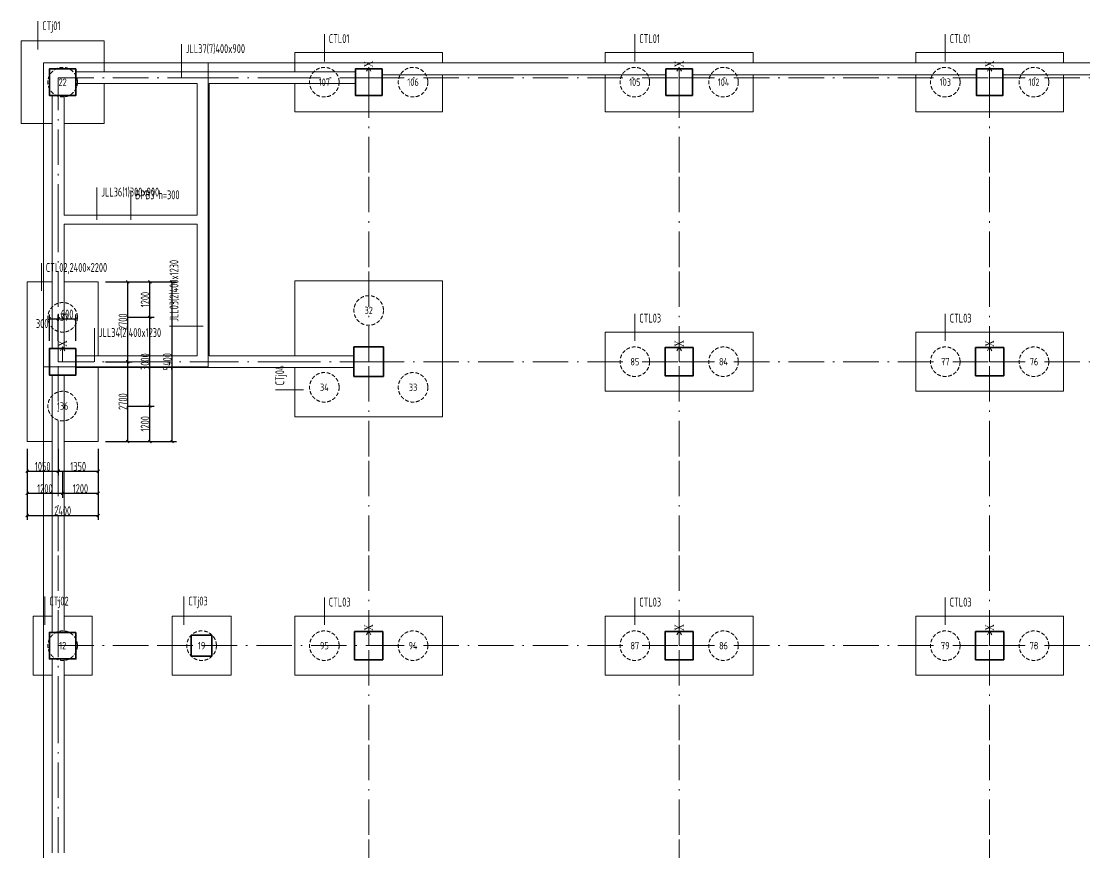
# Model space of a CAD drawing. Header units: millimetres. Extents: x -865 to 70685, y -24438 to 83753.
# Drawn here: x -865 to 35100, y 55644 to 83753 of the extents above; entities that cross this region are included whole.
import ezdxf
from ezdxf.enums import TextEntityAlignment as Align

# ---------------------------------------------------------------- set-up
doc = ezdxf.new("R2010")
doc.units = ezdxf.units.MM
doc.header["$MEASUREMENT"] = 0
doc.linetypes.add('点划线', pattern=[1850, 1200, -300, 50, -300])
doc.linetypes.add('短虚线', pattern=[187.5, 125, -62.5])
for name, color, linetype, lineweight in [('基础构件标注', 3, 'Continuous', 18), ('基础梁集中标注', 2, 'Continuous', 18), ('基础集中标注', 7, 'Continuous', 18), ('承台基础', 23, 'Continuous', 18), ('承台集中标注', 7, 'Continuous', 18), ('拉梁', 7, 'Continuous', 18), ('桩', 6, 'Continuous', 18), ('砼柱', 2, 'Continuous', 35), ('筏板基础', 7, 'Continuous', 18), ('网格', 9, '点划线', 18), ('轴线', 9, '点划线', 18)]:
    doc.layers.add(name, color=color, linetype=linetype, lineweight=lineweight)
doc.styles.add('样式 1', font='yjkeng.shx', dxfattribs={"width": 0.7, "height": 300, "bigfont": 'yjkchn.shx'})
doc.styles.add('样式 6', font='', dxfattribs={"width": 0.7, "height": 500})
doc.styles.add('盈建科标注', font='yjkeng.shx', dxfattribs={"width": 0.7, "height": 300, "bigfont": 'yjkchn.shx'})
doc.styles.get('样式 6').set_extended_font_data('Times New Roman')
doc.dimstyles.new('盈建科结构', dxfattribs={"dimscale": 100, "dimtxt": 3, "dimasz": 1, "dimexe": 1.5, "dimexo": 1.5, "dimgap": 1, "dimtad": 1, "dimdec": 0, "dimzin": 0, "dimdsep": 46, "dimtxsty": '盈建科标注', "dimblk": 'ARCHTICK', "dimcen": 0.09, "dimclrt": 7, "dimadec": 0, "dimazin": 0, "dimtfac": 1, "dimtdec": 4, "dimtix": 1, "dimtmove": 2, "dimatfit": 3, "dimfxl": 1, "dimtolj": 1, "dimtzin": 0, "dimarcsym": 0})

# ---------------------------------------------------------------- blocks, each defined once
blk = doc.blocks.new('_ArchTick')
at = {"color": 0, "const_width": 0.35}
blk.add_lwpolyline([(-0.5, -0.5), (0.5, 0.5)], dxfattribs=at)
blk = doc.blocks.new('*D88')
at = {"layer": 'Defpoints', "color": 0}
for p in [(1735, 72244), (2735, 72244), (1735, 69544)]:
    blk.add_point(p, dxfattribs=at)
at = {"layer": '基础构件标注', "color": 0, "lineweight": -2}
for p, q in [((1985, 72244), (2885, 72244)), ((2735, 69544), (2735, 72244)), ((1985, 69544), (2885, 69544))]:
    blk.add_line(p, q, dxfattribs=at)
at = {"layer": '基础构件标注', "color": 0, "lineweight": -2, "xscale": 100, "yscale": 100, "zscale": 100}
for p, rotation in [((2735, 72244), 90.00000250447816), ((2735, 69544), 270.0000025044782)]:
    blk.add_blockref('_ArchTick', p, dxfattribs=dict(at, rotation=rotation))
at = {"layer": '基础构件标注', "color": 7, "lineweight": 18, "insert": (2575, 70894), "char_height": 300, "attachment_point": 5, "rotation": 90, "style": '盈建科标注'}
blk.add_mtext('\\A1;2700', dxfattribs=at)
blk = doc.blocks.new('*D89')
at = {"layer": 'Defpoints', "color": 0}
for p in [(1735, 74944), (2735, 74944), (1735, 72244)]:
    blk.add_point(p, dxfattribs=at)
at = {"layer": '基础构件标注', "color": 0, "lineweight": -2}
for p, q in [((1985, 74944), (2885, 74944)), ((2735, 72244), (2735, 74944)), ((1985, 72244), (2885, 72244))]:
    blk.add_line(p, q, dxfattribs=at)
at = {"layer": '基础构件标注', "color": 0, "lineweight": -2, "xscale": 100, "yscale": 100, "zscale": 100}
for p, rotation in [((2735, 74944), 90.00000250447816), ((2735, 72244), 270.0000025044782)]:
    blk.add_blockref('_ArchTick', p, dxfattribs=dict(at, rotation=rotation))
at = {"layer": '基础构件标注', "color": 7, "lineweight": 18, "insert": (2575, 73594), "char_height": 300, "attachment_point": 5, "rotation": 90, "style": '盈建科标注'}
blk.add_mtext('\\A1;2700', dxfattribs=at)
blk = doc.blocks.new('*D90')
at = {"layer": 'Defpoints', "color": 0}
for p in [(2735, 70744), (3485, 70744), (2735, 69544)]:
    blk.add_point(p, dxfattribs=at)
at = {"layer": '基础构件标注', "color": 0, "lineweight": -2}
for p, q in [((2735, 70744), (3635, 70744)), ((3485, 69544), (3485, 70744)), ((2735, 69544), (3635, 69544))]:
    blk.add_line(p, q, dxfattribs=at)
at = {"layer": '基础构件标注', "color": 0, "lineweight": -2, "xscale": 100, "yscale": 100, "zscale": 100}
for p, rotation in [((3485, 70744), 90.00000250447819), ((3485, 69544), 270.0000025044782)]:
    blk.add_blockref('_ArchTick', p, dxfattribs=dict(at, rotation=rotation))
at = {"layer": '基础构件标注', "color": 7, "lineweight": 18, "insert": (3325, 70144), "char_height": 300, "attachment_point": 5, "rotation": 90, "style": '盈建科标注'}
blk.add_mtext('\\A1;1200', dxfattribs=at)
blk = doc.blocks.new('*D91')
at = {"layer": 'Defpoints', "color": 0}
for p in [(2735, 73744), (3485, 73744), (2735, 70744)]:
    blk.add_point(p, dxfattribs=at)
at = {"layer": '基础构件标注', "color": 0, "lineweight": -2}
for p, q in [((2735, 73744), (3635, 73744)), ((3485, 70744), (3485, 73744)), ((2735, 70744), (3635, 70744))]:
    blk.add_line(p, q, dxfattribs=at)
at = {"layer": '基础构件标注', "color": 0, "lineweight": -2, "xscale": 100, "yscale": 100, "zscale": 100}
for p, rotation in [((3485, 73744), 90.00000250447816), ((3485, 70744), 270.0000025044782)]:
    blk.add_blockref('_ArchTick', p, dxfattribs=dict(at, rotation=rotation))
at = {"layer": '基础构件标注', "color": 7, "lineweight": 18, "insert": (3325, 72244), "char_height": 300, "attachment_point": 5, "rotation": 90, "style": '盈建科标注'}
blk.add_mtext('\\A1;3000', dxfattribs=at)
blk = doc.blocks.new('*D92')
at = {"layer": 'Defpoints', "color": 0}
for p in [(2735, 74944), (3485, 74944), (2735, 73744)]:
    blk.add_point(p, dxfattribs=at)
at = {"layer": '基础构件标注', "color": 0, "lineweight": -2}
for p, q in [((2735, 74944), (3635, 74944)), ((3485, 73744), (3485, 74944)), ((2735, 73744), (3635, 73744))]:
    blk.add_line(p, q, dxfattribs=at)
at = {"layer": '基础构件标注', "color": 0, "lineweight": -2, "xscale": 100, "yscale": 100, "zscale": 100}
for p, rotation in [((3485, 74944), 90.00000250447816), ((3485, 73744), 270.0000025044782)]:
    blk.add_blockref('_ArchTick', p, dxfattribs=dict(at, rotation=rotation))
at = {"layer": '基础构件标注', "color": 7, "lineweight": 18, "insert": (3325, 74344), "char_height": 300, "attachment_point": 5, "rotation": 90, "style": '盈建科标注'}
blk.add_mtext('\\A1;1200', dxfattribs=at)
blk = doc.blocks.new('*D93')
at = {"layer": 'Defpoints', "color": 0}
for p in [(1735, 74944), (4235, 74944), (1735, 69544)]:
    blk.add_point(p, dxfattribs=at)
at = {"layer": '基础构件标注', "color": 0, "lineweight": -2}
for p, q in [((1985, 74944), (4385, 74944)), ((4235, 69544), (4235, 74944)), ((1985, 69544), (4385, 69544))]:
    blk.add_line(p, q, dxfattribs=at)
at = {"layer": '基础构件标注', "color": 0, "lineweight": -2, "xscale": 100, "yscale": 100, "zscale": 100}
for p, rotation in [((4235, 74944), 90.00000250447816), ((4235, 69544), 270.0000025044782)]:
    blk.add_blockref('_ArchTick', p, dxfattribs=dict(at, rotation=rotation))
at = {"layer": '基础构件标注', "color": 7, "lineweight": 18, "insert": (4075, 72244), "char_height": 300, "attachment_point": 5, "rotation": 90, "style": '盈建科标注'}
blk.add_mtext('\\A1;5400', dxfattribs=at)
blk = doc.blocks.new('*D94')
at = {"layer": 'Defpoints', "color": 0}
for p in [(-665, 69544), (385, 69544), (385, 68544)]:
    blk.add_point(p, dxfattribs=at)
at = {"layer": '基础构件标注', "color": 0, "lineweight": -2}
for p, q in [((-665, 69294), (-665, 68394)), ((385, 69294), (385, 68394)), ((-665, 68544), (385, 68544))]:
    blk.add_line(p, q, dxfattribs=at)
at = {"layer": '基础构件标注', "color": 0, "lineweight": -2, "xscale": 100, "yscale": 100, "zscale": 100}
for p, rotation in [((-665, 68544), 180.0000025044781), ((385, 68544), 2.504478131400885e-06)]:
    blk.add_blockref('_ArchTick', p, dxfattribs=dict(at, rotation=rotation))
at = {"layer": '基础构件标注', "color": 7, "lineweight": 18, "insert": (-140, 68704), "char_height": 300, "attachment_point": 5, "rotation": 0, "style": '盈建科标注'}
blk.add_mtext('\\A1;1050', dxfattribs=at)
blk = doc.blocks.new('*D95')
at = {"layer": 'Defpoints', "color": 0}
for p in [(385, 69544), (1735, 69544), (1735, 68544)]:
    blk.add_point(p, dxfattribs=at)
at = {"layer": '基础构件标注', "color": 0, "lineweight": -2}
for p, q in [((385, 69294), (385, 68394)), ((1735, 69294), (1735, 68394)), ((385, 68544), (1735, 68544))]:
    blk.add_line(p, q, dxfattribs=at)
at = {"layer": '基础构件标注', "color": 0, "lineweight": -2, "xscale": 100, "yscale": 100, "zscale": 100}
for p, rotation in [((385, 68544), 180.000002504478), ((1735, 68544), 2.504478043171946e-06)]:
    blk.add_blockref('_ArchTick', p, dxfattribs=dict(at, rotation=rotation))
at = {"layer": '基础构件标注', "color": 7, "lineweight": 18, "insert": (1060, 68704), "char_height": 300, "attachment_point": 5, "rotation": 0, "style": '盈建科标注'}
blk.add_mtext('\\A1;1350', dxfattribs=at)
blk = doc.blocks.new('*D96')
at = {"layer": 'Defpoints', "color": 0}
for p in [(-665, 68544), (535, 68544), (535, 67794)]:
    blk.add_point(p, dxfattribs=at)
at = {"layer": '基础构件标注', "color": 0, "lineweight": -2}
for p, q in [((-665, 68544), (-665, 67644)), ((535, 68544), (535, 67644)), ((-665, 67794), (535, 67794))]:
    blk.add_line(p, q, dxfattribs=at)
at = {"layer": '基础构件标注', "color": 0, "lineweight": -2, "xscale": 100, "yscale": 100, "zscale": 100}
for p, rotation in [((-665, 67794), 180.0000025044784), ((535, 67794), 2.504478420288694e-06)]:
    blk.add_blockref('_ArchTick', p, dxfattribs=dict(at, rotation=rotation))
at = {"layer": '基础构件标注', "color": 7, "lineweight": 18, "insert": (-65, 67954), "char_height": 300, "attachment_point": 5, "rotation": 0, "style": '盈建科标注'}
blk.add_mtext('\\A1;1200', dxfattribs=at)
blk = doc.blocks.new('*D97')
at = {"layer": 'Defpoints', "color": 0}
for p in [(535, 68544), (1735, 68544), (1735, 67794)]:
    blk.add_point(p, dxfattribs=at)
at = {"layer": '基础构件标注', "color": 0, "lineweight": -2}
for p, q in [((535, 68544), (535, 67644)), ((1735, 68544), (1735, 67644)), ((535, 67794), (1735, 67794))]:
    blk.add_line(p, q, dxfattribs=at)
at = {"layer": '基础构件标注', "color": 0, "lineweight": -2, "xscale": 100, "yscale": 100, "zscale": 100}
for p, rotation in [((535, 67794), 180.0000025044777), ((1735, 67794), 2.504477743255516e-06)]:
    blk.add_blockref('_ArchTick', p, dxfattribs=dict(at, rotation=rotation))
at = {"layer": '基础构件标注', "color": 7, "lineweight": 18, "insert": (1135, 67954), "char_height": 300, "attachment_point": 5, "rotation": 0, "style": '盈建科标注'}
blk.add_mtext('\\A1;1200', dxfattribs=at)
blk = doc.blocks.new('*D98')
at = {"layer": 'Defpoints', "color": 0}
for p in [(-665, 69544), (1735, 69544), (1735, 67044)]:
    blk.add_point(p, dxfattribs=at)
at = {"layer": '基础构件标注', "color": 0, "lineweight": -2}
for p, q in [((-665, 69294), (-665, 66894)), ((1735, 69294), (1735, 66894)), ((-665, 67044), (1735, 67044))]:
    blk.add_line(p, q, dxfattribs=at)
at = {"layer": '基础构件标注', "color": 0, "lineweight": -2, "xscale": 100, "yscale": 100, "zscale": 100}
for p, rotation in [((-665, 67044), 180.0000025044781), ((1735, 67044), 2.504478081772106e-06)]:
    blk.add_blockref('_ArchTick', p, dxfattribs=dict(at, rotation=rotation))
at = {"layer": '基础构件标注', "color": 7, "lineweight": 18, "insert": (535, 67204), "char_height": 300, "attachment_point": 5, "rotation": 0, "style": '盈建科标注'}
blk.add_mtext('\\A1;2400', dxfattribs=at)
blk = doc.blocks.new('*D99')
at = {"layer": 'Defpoints', "color": 0}
for p in [(385, 73694), (85, 72694), (385, 72694)]:
    blk.add_point(p, dxfattribs=at)
at = {"layer": '基础构件标注', "color": 0, "lineweight": -2}
for p, q in [((85, 72944), (85, 73844)), ((385, 72944), (385, 73844)), ((85, 73694), (385, 73694))]:
    blk.add_line(p, q, dxfattribs=at)
at = {"layer": '基础构件标注', "color": 0, "lineweight": -2, "xscale": 100, "yscale": 100, "zscale": 100, "rotation": 180}
blk.add_blockref('_ArchTick', (85, 73694), dxfattribs=at)
at = {"layer": '基础构件标注', "color": 0, "lineweight": -2, "xscale": 100, "yscale": 100, "zscale": 100}
blk.add_blockref('_ArchTick', (385, 73694), dxfattribs=at)
at = {"layer": '基础构件标注', "color": 7, "lineweight": 18, "insert": (-158, 73534), "char_height": 300, "attachment_point": 5, "style": '盈建科标注'}
blk.add_mtext('\\A1;300', dxfattribs=at)
blk = doc.blocks.new('*D100')
at = {"layer": 'Defpoints', "color": 0}
for p in [(984.984, 73693.97), (384.984, 72693.97), (984.984, 72693.97)]:
    blk.add_point(p, dxfattribs=at)
at = {"layer": '基础构件标注', "color": 0, "lineweight": -2}
for p, q in [((384.984, 72943.97), (384.984, 73843.97)), ((984.984, 72943.97), (984.984, 73843.97)), ((384.984, 73693.97), (984.984, 73693.97))]:
    blk.add_line(p, q, dxfattribs=at)
at = {"layer": '基础构件标注', "color": 0, "lineweight": -2, "xscale": 100, "yscale": 100, "zscale": 100, "rotation": 180}
blk.add_blockref('_ArchTick', (384.984, 73693.97), dxfattribs=at)
at = {"layer": '基础构件标注', "color": 0, "lineweight": -2, "xscale": 100, "yscale": 100, "zscale": 100}
blk.add_blockref('_ArchTick', (984.984, 73693.97), dxfattribs=at)
at = {"layer": '基础构件标注', "color": 7, "lineweight": 18, "insert": (684.984, 73853.97), "char_height": 300, "attachment_point": 5, "style": '盈建科标注'}
blk.add_mtext('\\A1;600', dxfattribs=at)

msp = doc.modelspace()

# ---------------------------------------------------------------- linework, layer by layer
at = {"layer": '基础梁集中标注', "lineweight": 18}
for p, q in [((4550.9, 81844), (4550.9, 82978.6)), ((1692.1, 77044), (1692.1, 78128.6)), ((1611.3, 72244), (1611.3, 73378.6)), ((5285, 73445.3), (4150.4, 73445.3))]:
    msp.add_line(p, q, dxfattribs=at)
at = {"layer": '基础集中标注', "lineweight": 18}
msp.add_line((2835, 77044), (2835, 78036.3), dxfattribs=at)
at = {"layer": '承台基础', "lineweight": 18}
for p, q in [((1935, 83094), (-865, 83094)), ((-865, 83094), (-865, 80294)), ((1935, 82044), (1935, 83094)), ((13385, 82694), (8385, 82694)), ((8385, 82694), (8385, 82044)), ((13385, 82344), (13385, 82694)), ((23885, 82694), (18885, 82694)), ((18885, 82694), (18885, 82344)), ((23885, 82344), (23885, 82694)), ((34385, 82694), (29385, 82694)), ((29385, 82694), (29385, 82344)), ((34385, 82344), (34385, 82694)), ((1935, 80294), (1935, 81644)), ((8385, 81644), (8385, 80694)), ((13385, 80694), (13385, 81944)), ((18885, 81944), (18885, 80694)), ((23885, 80694), (23885, 81944)), ((29385, 81944), (29385, 80694)), ((34385, 80694), (34385, 81944)), ((8385, 80694), (13385, 80694)), ((18885, 80694), (23885, 80694)), ((29385, 80694), (34385, 80694)), ((-865, 80294), (185, 80294)), ((585, 80294), (1935, 80294)), ((185, 74944), (-665, 74944)), ((-665, 74944), (-665, 69544)), ((1735, 74944), (585, 74944)), ((1735, 72444), (1735, 74944)), ((8385, 74976), (8385, 72444)), ((13385, 74976), (8385, 74976)), ((13385, 70378), (13385, 74976)), ((1735, 69544), (1735, 72044)), ((8385, 72044), (8385, 70378)), ((8385, 70378), (13385, 70378)), ((-665, 69544), (185, 69544)), ((585, 69544), (1735, 69544)), ((185, 63644), (-465, 63644)), ((-465, 63644), (-465, 61644)), ((1535, 63644), (585, 63644)), ((1535, 61644), (1535, 63644)), ((-465, 61644), (185, 61644)), ((585, 61644), (1535, 61644))]:
    msp.add_line(p, q, dxfattribs=at)
for points in [[(23885, 71244), (23885, 73244), (18885, 73244), (18885, 71244)], [(34385, 71244), (34385, 73244), (29385, 73244), (29385, 71244)], [(4235, 61644), (6235, 61644), (6235, 63644), (4235, 63644)], [(13385, 61644), (13385, 63644), (8385, 63644), (8385, 61644)], [(23885, 61644), (23885, 63644), (18885, 63644), (18885, 61644)], [(34385, 61644), (34385, 63644), (29385, 63644), (29385, 61644)]]:
    msp.add_lwpolyline(points, close=True, dxfattribs=at)
at = {"layer": '承台集中标注', "lineweight": 18}
for p, q in [((-305, 82794), (-305, 83751.7)), ((9385, 82394), (9385, 83317)), ((19885, 82394), (19885, 83317)), ((30385, 82394), (30385, 83317)), ((-185, 74644), (-185, 75579.4)), ((19885, 72944), (19885, 73867)), ((30385, 72944), (30385, 73867)), ((8685, 71297.6), (7727.3, 71297.6)), ((-65, 63344), (-65, 64301.7)), ((4635, 63344), (4635, 64301.7)), ((9385, 63344), (9385, 64267)), ((19885, 63344), (19885, 64267)), ((30385, 63344), (30385, 64267))]:
    msp.add_line(p, q, dxfattribs=at)
at = {"layer": '承台集中标注', "color": 9, "lineweight": 18}
for p, q in [((10885, 81694), (10885, 82194)), ((21385, 81694), (21385, 82194)), ((31885, 81694), (31885, 82194)), ((535, 72244), (535, 72744)), ((21385, 72244), (21385, 72744)), ((31885, 72244), (31885, 72744)), ((10885, 62644), (10885, 63144)), ((21385, 62644), (21385, 63144)), ((31885, 62644), (31885, 63144))]:
    msp.add_line(p, q, dxfattribs=at)
for points in [[(10960, 82064.1), (10885, 82194), (10810, 82064.1)], [(21460, 82064.1), (21385, 82194), (21310, 82064.1)], [(31960, 82064.1), (31885, 82194), (31810, 82064.1)], [(610, 72614.1), (535, 72744), (460, 72614.1)], [(21460, 72614.1), (21385, 72744), (21310, 72614.1)], [(31960, 72614.1), (31885, 72744), (31810, 72614.1)], [(10960, 63014.1), (10885, 63144), (10810, 63014.1)], [(21460, 63014.1), (21385, 63144), (21310, 63014.1)], [(31960, 63014.1), (31885, 63144), (31810, 63014.1)]]:
    msp.add_lwpolyline(points, dxfattribs=at)
at = {"layer": '拉梁', "lineweight": 18}
for p, q in [((5285, 82044), (985, 82044)), ((8060, 82044), (5285, 82044)), ((10435, 82044), (8060, 82044)), ((21385, 82344), (10885, 82344)), ((31885, 82344), (21385, 82344)), ((42385, 82344), (31885, 82344)), ((985, 81644), (5085, 81644)), ((5085, 81644), (5085, 77194)), ((5485, 81644), (8060, 81644)), ((5485, 77044), (5485, 81644)), ((8060, 81644), (10435, 81644)), ((11335, 81944), (20935, 81944)), ((21835, 81944), (31435, 81944)), ((32335, 81944), (41935, 81944)), ((185, 81244), (185, 77044)), ((585, 77194), (585, 81244)), ((185, 77044), (185, 72694)), ((2985, 77194), (585, 77194)), ((5085, 77194), (2985, 77194)), ((5485, 72444), (5485, 77044)), ((585, 72694), (585, 76894)), ((585, 76894), (2985, 76894)), ((2985, 76894), (5085, 76894)), ((5085, 76894), (5085, 72444)), ((2985, 72444), (985, 72444)), ((5085, 72444), (2985, 72444)), ((8060, 72444), (5485, 72444)), ((10385, 72444), (8060, 72444)), ((985, 72044), (2985, 72044)), ((2985, 72044), (5285, 72044)), ((5285, 72044), (8060, 72044)), ((8060, 72044), (10385, 72044)), ((185, 71794), (185, 69044)), ((585, 69044), (585, 71794)), ((185, 69044), (185, 65844)), ((585, 65844), (585, 69044)), ((185, 65844), (185, 63094)), ((585, 63094), (585, 65844)), ((185, 62194), (185, 60408)), ((585, 60408), (585, 62194)), ((185, 60408), (185, 55644)), ((585, 55644), (585, 60408))]:
    msp.add_line(p, q, dxfattribs=at)
at = {"layer": '桩', "linetype": '短虚线', "lineweight": 18}
for centre in [(535, 81694), (9385, 81694), (12385, 81694), (19885, 81694), (22885, 81694), (30385, 81694), (33385, 81694), (10885, 73976), (535, 73744), (19885, 72244), (22885, 72244), (30385, 72244), (33385, 72244), (9385, 71377.9), (12385, 71377.9), (535, 70744), (535, 62644), (5235, 62644), (9385, 62644), (12385, 62644), (19885, 62644), (22885, 62644), (30385, 62644), (33385, 62644)]:
    msp.add_circle(centre, 500, dxfattribs=at)
at = {"layer": '砼柱', "lineweight": 35}
for points in [[(985, 82144), (85, 82144), (85, 81244), (985, 81244)], [(11335, 82144), (10435, 82144), (10435, 81244), (11335, 81244)], [(21835, 82144), (20935, 82144), (20935, 81244), (21835, 81244)], [(32335, 82144), (31435, 82144), (31435, 81244), (32335, 81244)], [(985, 72694), (85, 72694), (85, 71794), (985, 71794)], [(11385, 72744), (10385, 72744), (10385, 71744), (11385, 71744)], [(21860, 72719), (20910, 72719), (20910, 71769), (21860, 71769)], [(32360, 72719), (31410, 72719), (31410, 71769), (32360, 71769)], [(985, 63094), (85, 63094), (85, 62194), (985, 62194)], [(5585, 62994), (4885, 62994), (4885, 62294), (5585, 62294)], [(11360, 63119), (10410, 63119), (10410, 62169), (11360, 62169)], [(21860, 63119), (20910, 63119), (20910, 62169), (21860, 62169)], [(32360, 63119), (31410, 63119), (31410, 62169), (32360, 62169)]]:
    msp.add_lwpolyline(points, close=True, dxfattribs=at)
at = {"layer": '筏板基础', "lineweight": 18}
for points in [[(-115, -19555.9), (57585, -19555.9), (57585, 33344), (67285, 33344), (67285, 82344), (-115, 82344)], [(-115, 72069), (5460, 72069), (5460, 82344), (-115, 82344)]]:
    msp.add_lwpolyline(points, close=True, dxfattribs=at)
at = {"layer": '网格', "lineweight": 18}
for p, q in [((385, 81844), (5285, 81844)), ((385, 77044), (385, 81844)), ((5285, 81844), (8060, 81844)), ((8060, 81844), (10885, 81844)), ((10885, 81844), (21385, 81844)), ((10885, 78644), (10885, 81844)), ((21385, 81844), (31885, 81844)), ((21385, 78644), (21385, 81844)), ((31885, 81844), (42385, 81844)), ((31885, 78644), (31885, 81844)), ((10885, 75444), (10885, 78644)), ((21385, 75444), (21385, 78644)), ((31885, 75444), (31885, 78644)), ((385, 72244), (385, 77044)), ((10885, 72244), (10885, 75444)), ((21385, 72244), (21385, 75444)), ((31885, 72244), (31885, 75444)), ((385, 72244), (2985, 72244)), ((385, 69044), (385, 72244)), ((2985, 72244), (5285, 72244)), ((5285, 72244), (8060, 72244)), ((8060, 72244), (10885, 72244)), ((10885, 72244), (21385, 72244)), ((10885, 69044), (10885, 72244)), ((21385, 72244), (31885, 72244)), ((21385, 69044), (21385, 72244)), ((31885, 72244), (42385, 72244)), ((31885, 69044), (31885, 72244)), ((385, 65844), (385, 69044)), ((10885, 65844), (10885, 69044)), ((21385, 65844), (21385, 69044)), ((31885, 65844), (31885, 69044)), ((385, 62644), (385, 65844)), ((10885, 62644), (10885, 65844)), ((21385, 62644), (21385, 65844)), ((31885, 62644), (31885, 65844)), ((385, 62644), (3735, 62644)), ((385, 60408), (385, 62644)), ((3735, 62644), (5235, 62644)), ((5235, 62644), (10885, 62644)), ((10885, 62644), (21385, 62644)), ((10885, 59444), (10885, 62644)), ((21385, 62644), (31885, 62644)), ((21385, 59444), (21385, 62644)), ((31885, 62644), (42385, 62644)), ((31885, 59444), (31885, 62644)), ((385, 55644), (385, 60408)), ((10885, 56244), (10885, 59444)), ((21385, 56244), (21385, 59444)), ((31885, 56244), (31885, 59444)), ((10885, 53044), (10885, 56244)), ((21385, 53044), (21385, 56244)), ((31885, 53044), (31885, 56244))]:
    msp.add_line(p, q, dxfattribs=at)
at = {"layer": '轴线', "lineweight": 18}
for p, q in [((385, 81844), (5285, 81844)), ((385, 77044), (385, 81844)), ((5285, 81844), (8060, 81844)), ((8060, 81844), (10885, 81844)), ((10885, 81844), (21385, 81844)), ((10885, 78644), (10885, 81844)), ((21385, 81844), (31885, 81844)), ((21385, 78644), (21385, 81844)), ((31885, 81844), (42385, 81844)), ((31885, 78644), (31885, 81844)), ((10885, 75444), (10885, 78644)), ((21385, 75444), (21385, 78644)), ((31885, 75444), (31885, 78644)), ((385, 72244), (385, 77044)), ((10885, 72244), (10885, 75444)), ((21385, 72244), (21385, 75444)), ((31885, 72244), (31885, 75444)), ((385, 69044), (385, 72244)), ((385, 72244), (2985, 72244)), ((2985, 72244), (5285, 72244)), ((5285, 72244), (8060, 72244)), ((8060, 72244), (10885, 72244)), ((10885, 69044), (10885, 72244)), ((10885, 72244), (21385, 72244)), ((21385, 69044), (21385, 72244)), ((21385, 72244), (31885, 72244)), ((31885, 69044), (31885, 72244)), ((31885, 72244), (42385, 72244)), ((385, 65844), (385, 69044)), ((10885, 65844), (10885, 69044)), ((21385, 65844), (21385, 69044)), ((31885, 65844), (31885, 69044)), ((385, 62644), (385, 65844)), ((10885, 62644), (10885, 65844)), ((21385, 62644), (21385, 65844)), ((31885, 62644), (31885, 65844)), ((385, 60408), (385, 62644)), ((385, 62644), (3735, 62644)), ((3735, 62644), (5235, 62644)), ((5235, 62644), (10885, 62644)), ((10885, 59444), (10885, 62644)), ((10885, 62644), (21385, 62644)), ((21385, 59444), (21385, 62644)), ((21385, 62644), (31885, 62644)), ((31885, 59444), (31885, 62644)), ((31885, 62644), (42385, 62644)), ((385, 55644), (385, 60408)), ((10885, 56244), (10885, 59444)), ((21385, 56244), (21385, 59444)), ((31885, 56244), (31885, 59444)), ((10885, 53044), (10885, 56244)), ((21385, 53044), (21385, 56244)), ((31885, 53044), (31885, 56244))]:
    msp.add_line(p, q, dxfattribs=at)

# ---------------------------------------------------------------- texts
at = {"layer": '基础梁集中标注', "char_height": 300, "attachment_point": 1, "line_spacing_factor": 0.85, "style": '样式 1'}
for s, insert in [('JLL37(7)400x900', (4700.9, 82978.6)), ('JLL34(2)400x1230', (1761.3, 73378.6))]:
    msp.add_mtext(s, dxfattribs=dict(at, insert=insert))
for s, insert, rotation in [('JLL36(1)300x900', (1842.1, 78128.6), 0), ('JLL03(2)400x1230', (4150.4, 73595.3), 90)]:
    msp.add_mtext(s, dxfattribs=dict(at, insert=insert, rotation=rotation))
at = {"layer": '基础集中标注', "insert": (2985, 78036.3), "char_height": 300, "attachment_point": 1, "line_spacing_factor": 0.85, "style": '样式 1'}
msp.add_mtext('BPB3 h=300', dxfattribs=at)
at = {"layer": '承台集中标注', "color": 9, "style": '样式 6', "width": 0.7}
for p in [(10885, 82194), (21385, 82194), (31885, 82194), (535, 72744), (21385, 72744), (31885, 72744), (10885, 63144), (21385, 63144), (31885, 63144)]:
    msp.add_text('X', height=300, rotation=90, dxfattribs=at).set_placement(p, align=Align.MIDDLE_LEFT)
at = {"layer": '承台集中标注', "char_height": 300, "attachment_point": 1, "line_spacing_factor": 0.85, "style": '样式 1'}
for s, insert in [('CTj01', (-155, 83751.7)), ('CTj02', (85, 64301.7)), ('CTj03', (4785, 64301.7))]:
    msp.add_mtext(s, dxfattribs=dict(at, insert=insert))
for s, insert, rotation in [('CTL01', (9535, 83317), 0), ('CTL01', (20035, 83317), 0), ('CTL01', (30535, 83317), 0), ('CTL02,2400×2200', (-35, 75579.4), 0), ('CTL03', (20035, 73867), 0), ('CTL03', (30535, 73867), 0), ('CTj04', (7727.3, 71447.6), 90), ('CTL03', (9535, 64267), 0), ('CTL03', (20035, 64267), 0), ('CTL03', (30535, 64267), 0)]:
    msp.add_mtext(s, dxfattribs=dict(at, insert=insert, rotation=rotation))
at = {"layer": '桩', "style": '样式 1', "width": 0.7}
for s, p in [('22', (535, 81694)), ('107', (9385, 81694)), ('106', (12385, 81694)), ('105', (19885, 81694)), ('104', (22885, 81694)), ('103', (30385, 81694)), ('102', (33385, 81694)), ('32', (10885, 73976)), ('137', (535, 73744)), ('85', (19885, 72244)), ('84', (22885, 72244)), ('77', (30385, 72244)), ('76', (33385, 72244)), ('34', (9385, 71377.9)), ('33', (12385, 71377.9)), ('136', (535, 70744)), ('12', (535, 62644)), ('19', (5235, 62644)), ('95', (9385, 62644)), ('94', (12385, 62644)), ('87', (19885, 62644)), ('86', (22885, 62644)), ('79', (30385, 62644)), ('78', (33385, 62644))]:
    msp.add_text(s, height=250, dxfattribs=at).set_placement(p, align=Align.MIDDLE_CENTER)

# ---------------------------------------------------------------- dimensions: what is measured, and where the dimension line sits
at = {"layer": '基础构件标注', "lineweight": 18}
for p1, p2, distance, override, picture, middle in [((1735, 72244), (1735, 74944), -1000, {"dimexo": 2.5, "dimgap": 0.1, "dimtih": 0, "dimrnd": 5, "dimtxsty": '盈建科标注', "dimblk": 'ArchTick', "dimarcsym": 0}, '*D89', (2575, 73594)), ((1735, 69544), (1735, 74944), -2500, {"dimexo": 2.5, "dimgap": 0.1, "dimtih": 0, "dimrnd": 5, "dimtxsty": '盈建科标注', "dimblk": 'ArchTick', "dimarcsym": 0}, '*D93', (4075, 72244)), ((2735, 73744), (2735, 74944), -750, {"dimexo": 0, "dimgap": 0.1, "dimtih": 0, "dimrnd": 5, "dimtxsty": '盈建科标注', "dimblk": 'ArchTick', "dimarcsym": 0}, '*D92', (3325, 74344)), ((385, 72694), (985, 72694), 1000, {"dimexo": 2.5, "dimgap": 0.1, "dimtih": 0, "dimrnd": 5, "dimtxsty": '盈建科标注', "dimblk": 'ArchTick', "dimarcsym": 0}, '*D100', (685, 73854)), ((2735, 70744), (2735, 73744), -750, {"dimexo": 0, "dimgap": 0.1, "dimtih": 0, "dimrnd": 5, "dimtxsty": '盈建科标注', "dimblk": 'ArchTick', "dimarcsym": 0}, '*D91', (3325, 72244)), ((1735, 69544), (1735, 72244), -1000, {"dimexo": 2.5, "dimgap": 0.1, "dimtih": 0, "dimrnd": 5, "dimtxsty": '盈建科标注', "dimblk": 'ArchTick', "dimarcsym": 0}, '*D88', (2575, 70894)), ((2735, 69544), (2735, 70744), -750, {"dimexo": 0, "dimgap": 0.1, "dimtih": 0, "dimrnd": 5, "dimtxsty": '盈建科标注', "dimblk": 'ArchTick', "dimarcsym": 0}, '*D90', (3325, 70144)), ((-665, 69544), (385, 69544), -1000, {"dimexo": 2.5, "dimgap": 0.1, "dimtih": 0, "dimrnd": 5, "dimtxsty": '盈建科标注', "dimblk": 'ArchTick', "dimarcsym": 0}, '*D94', (-140, 68704)), ((-665, 69544), (1735, 69544), -2500, {"dimexo": 2.5, "dimgap": 0.1, "dimtih": 0, "dimrnd": 5, "dimtxsty": '盈建科标注', "dimblk": 'ArchTick', "dimarcsym": 0}, '*D98', (535, 67204)), ((385, 69544), (1735, 69544), -1000, {"dimexo": 2.5, "dimgap": 0.1, "dimtih": 0, "dimrnd": 5, "dimtxsty": '盈建科标注', "dimblk": 'ArchTick', "dimarcsym": 0}, '*D95', (1060, 68704)), ((-665, 68544), (535, 68544), -750, {"dimexo": 0, "dimgap": 0.1, "dimtih": 0, "dimrnd": 5, "dimtxsty": '盈建科标注', "dimblk": 'ArchTick', "dimarcsym": 0}, '*D96', (-65, 67954)), ((535, 68544), (1735, 68544), -750, {"dimexo": 0, "dimgap": 0.1, "dimtih": 0, "dimrnd": 5, "dimtxsty": '盈建科标注', "dimblk": 'ArchTick', "dimarcsym": 0}, '*D97', (1135, 67954))]:
    dim = msp.add_aligned_dim(p1=p1, p2=p2, distance=distance, dimstyle='盈建科结构', override=override, dxfattribs=at)
    dim.commit()
    dim.dimension.update_dxf_attribs({"geometry": picture, "text_midpoint": middle})
dim = msp.add_linear_dim(base=(385, 73694), p1=(85, 72694), p2=(385, 72694), angle=0, dimstyle='盈建科结构', override={"dimexo": 2.5, "dimgap": 0.1, "dimtih": 0, "dimrnd": 5, "dimtxsty": '盈建科标注', "dimblk": 'ArchTick', "dimarcsym": 0}, dxfattribs=at)
dim.commit()
dim.dimension.update_dxf_attribs({"geometry": '*D99', "text_midpoint": (-158.3, 73534), "dimtype": 161})

doc.saveas('drawing.dxf')
